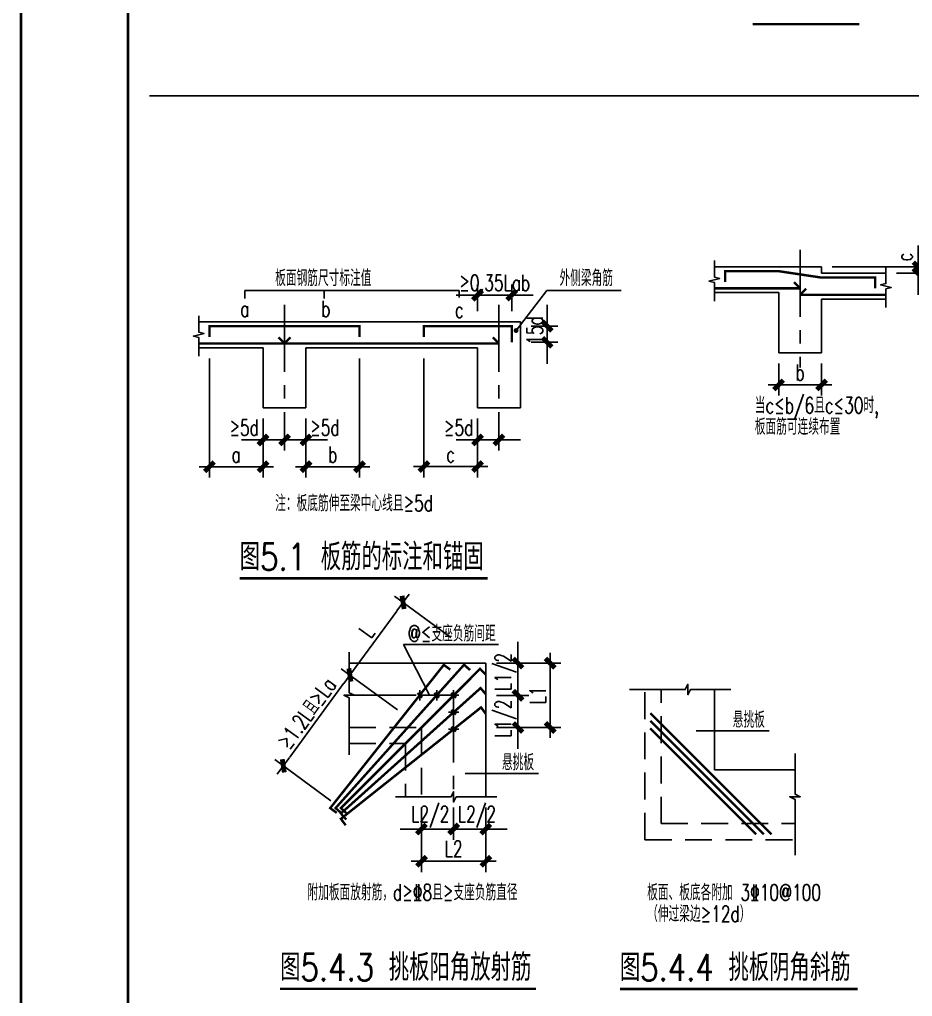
# Model space of a CAD drawing. Extents: x 497777 to 784122, y -229332 to 980813.
# Drawn here: x 497777 to 514432, y 640267 to 658481 of the extents above; entities that cross this region are included whole.
import ezdxf
from ezdxf.enums import TextEntityAlignment as Align

# ---------------------------------------------------------------- set-up
doc = ezdxf.new("R2010")
doc.units = 0
doc.header["$LTSCALE"] = 1000
doc.header["$MEASUREMENT"] = 0
doc.linetypes.add('CENTER', pattern=[2, 1.25, -0.25, 0.25, -0.25])
doc.linetypes.add('DASHED', pattern=[0.75, 0.5, -0.25])
for name, color, linetype in [('0-cxFrame', 155, 'Continuous'), ('S-BEA1', 40, 'DASHED'), ('S-DIM', 81, 'Continuous'), ('S-DONUT', 11, 'Continuous'), ('S-DOTE', 5, 'CENTER'), ('S-GJ', 6, 'Continuous'), ('S-SGJ', 21, 'Continuous'), ('S-SHAPE', 51, 'Continuous'), ('S-SHAPE1', 165, 'Continuous'), ('S-TEXT', 211, 'Continuous'), ('S-TK', 165, 'Continuous')]:
    doc.layers.add(name, color=color, linetype=linetype)
doc.styles.add('cx_tuqian1', font='')
doc.styles.add('SS1', font='tj-romans1.shx', dxfattribs={"width": 0.7, "bigfont": 'tj-hztxt1.shx'})
doc.styles.add('黑体', font='simhei.ttf', dxfattribs={"height": 12})
doc.styles.get('cx_tuqian1').set_extended_font_data('SimSun')
doc.dimstyles.new('S-100A', dxfattribs={"dimscale": 100, "dimtxt": 3, "dimasz": 2, "dimexe": 2, "dimexo": 2, "dimgap": 0.8, "dimtad": 1, "dimdec": 0, "dimzin": 0, "dimdsep": 46, "dimtxsty": 'SS1', "dimblk1": 'TT', "dimblk2": 'TT', "dimsah": 1, "dimcen": 1, "dimclrd": 256, "dimclre": 256, "dimclrt": 256, "dimadec": 0, "dimazin": 0, "dimtfac": 1, "dimtdec": 0, "dimtix": 1, "dimtmove": 2, "dimatfit": 0, "dimldrblk": 'TT', "dimfxl": 2, "dimtolj": 1, "dimtzin": 0, "dimarcsym": 0})
doc.dimstyles.new('S-25-100A', dxfattribs={"dimscale": 100, "dimtxt": 3, "dimasz": 2, "dimexe": 2, "dimexo": 2, "dimgap": 0.8, "dimtad": 1, "dimdec": 0, "dimlfac": 0.25, "dimzin": 0, "dimdsep": 46, "dimtxsty": 'SS1', "dimblk1": 'TT', "dimblk2": 'TT', "dimsah": 1, "dimcen": 1, "dimclrd": 256, "dimclre": 256, "dimclrt": 256, "dimadec": 0, "dimazin": 0, "dimtfac": 1, "dimtdec": 0, "dimtix": 1, "dimtmove": 2, "dimatfit": 0, "dimldrblk": 'TT', "dimfxl": 2, "dimtolj": 1, "dimtzin": 0, "dimarcsym": 0})

# ---------------------------------------------------------------- blocks, each defined once
blk = doc.blocks.new('TT')
blk.add_line((-0.969, 0), (0.969, 0))
at = {"const_width": 0.45}
blk.add_lwpolyline([(-0.442, -0.442), (0.442, 0.442)], dxfattribs=at)
blk = doc.blocks.new('*D4')
at = {"layer": 'Defpoints', "color": 0, "transparency": 16777216}
for p in [(504119, 652363), (503119, 651243), (504119, 650143)]:
    blk.add_point(p, dxfattribs=at)
at = {"layer": 'S-DIM', "lineweight": -2, "transparency": 16777216}
for p, q in [((504119, 652163), (504119, 649943)), ((503119, 651043), (503119, 649943)), ((503319, 650143), (503919, 650143))]:
    blk.add_line(p, q, dxfattribs=at)
at = {"layer": 'S-DIM', "lineweight": -2, "transparency": 16777216, "xscale": 200, "yscale": 200, "zscale": 200, "rotation": 180}
blk.add_blockref('TT', (503119, 650143), dxfattribs=at)
at = {"layer": 'S-DIM', "lineweight": -2, "transparency": 16777216, "xscale": 200, "yscale": 200, "zscale": 200}
blk.add_blockref('TT', (504119, 650143), dxfattribs=at)
at = {"layer": 'S-DIM', "transparency": 16777216, "insert": (503619, 650373), "char_height": 300, "attachment_point": 5, "style": 'SS1'}
blk.add_mtext('\\A1;b', dxfattribs=at)
blk = doc.blocks.new('*D5')
at = {"layer": 'Defpoints', "color": 0, "transparency": 16777216}
for p in [(501319, 652363), (502319, 651243), (502319, 650143)]:
    blk.add_point(p, dxfattribs=at)
at = {"layer": 'S-DIM', "lineweight": -2, "transparency": 16777216}
for p, q in [((501319, 652163), (501319, 649943)), ((502319, 651043), (502319, 649943)), ((501519, 650143), (502119, 650143))]:
    blk.add_line(p, q, dxfattribs=at)
at = {"layer": 'S-DIM', "lineweight": -2, "transparency": 16777216, "xscale": 200, "yscale": 200, "zscale": 200, "rotation": 180}
blk.add_blockref('TT', (501319, 650143), dxfattribs=at)
at = {"layer": 'S-DIM', "lineweight": -2, "transparency": 16777216, "xscale": 200, "yscale": 200, "zscale": 200}
blk.add_blockref('TT', (502319, 650143), dxfattribs=at)
at = {"layer": 'S-DIM', "transparency": 16777216, "insert": (501819, 650373), "char_height": 300, "attachment_point": 5, "style": 'SS1'}
blk.add_mtext('\\A1;a', dxfattribs=at)
blk = doc.blocks.new('*D6')
at = {"layer": 'Defpoints', "color": 0, "transparency": 16777216}
for p in [(505319, 652363), (506319, 651243), (506319, 650145)]:
    blk.add_point(p, dxfattribs=at)
at = {"layer": 'S-DIM', "lineweight": -2, "transparency": 16777216}
for p, q in [((505319, 652163), (505319, 649945)), ((506319, 651043), (506319, 649945)), ((505519, 650145), (506119, 650145))]:
    blk.add_line(p, q, dxfattribs=at)
at = {"layer": 'S-DIM', "lineweight": -2, "transparency": 16777216, "xscale": 200, "yscale": 200, "zscale": 200, "rotation": 180}
blk.add_blockref('TT', (505319, 650145), dxfattribs=at)
at = {"layer": 'S-DIM', "lineweight": -2, "transparency": 16777216, "xscale": 200, "yscale": 200, "zscale": 200}
blk.add_blockref('TT', (506319, 650145), dxfattribs=at)
at = {"layer": 'S-DIM', "transparency": 16777216, "insert": (505819, 650375), "char_height": 300, "attachment_point": 5, "style": 'SS1'}
blk.add_mtext('\\A1;c', dxfattribs=at)
blk = doc.blocks.new('*D7')
at = {"layer": 'Defpoints', "color": 0, "transparency": 16777216}
for p in [(505274, 643987), (506474, 643987), (506474, 642787)]:
    blk.add_point(p, dxfattribs=at)
at = {"layer": 'S-DIM', "lineweight": -2, "transparency": 16777216}
for p, q in [((505274, 643787), (505274, 642587)), ((506474, 643787), (506474, 642587)), ((505474, 642787), (506274, 642787))]:
    blk.add_line(p, q, dxfattribs=at)
at = {"layer": 'S-DIM', "lineweight": -2, "transparency": 16777216, "xscale": 200, "yscale": 200, "zscale": 200, "rotation": 180}
blk.add_blockref('TT', (505274, 642787), dxfattribs=at)
at = {"layer": 'S-DIM', "lineweight": -2, "transparency": 16777216, "xscale": 200, "yscale": 200, "zscale": 200}
blk.add_blockref('TT', (506474, 642787), dxfattribs=at)
at = {"layer": 'S-DIM', "transparency": 16777216, "insert": (505874, 643017), "char_height": 300, "attachment_point": 5, "style": 'SS1'}
blk.add_mtext('\\A1;L2', dxfattribs=at)
blk = doc.blocks.new('*D8')
at = {"layer": 'Defpoints', "color": 0, "transparency": 16777216}
for p in [(506474, 646481), (506474, 645281), (507674, 645281)]:
    blk.add_point(p, dxfattribs=at)
at = {"layer": 'S-DIM', "lineweight": -2, "transparency": 16777216}
for p, q in [((506674, 646481), (507874, 646481)), ((507674, 646281), (507674, 645481)), ((506674, 645281), (507874, 645281))]:
    blk.add_line(p, q, dxfattribs=at)
at = {"layer": 'S-DIM', "lineweight": -2, "transparency": 16777216, "xscale": 200, "yscale": 200, "zscale": 200}
for p, rotation in [((507674, 646481), 90), ((507674, 645281), 270)]:
    blk.add_blockref('TT', p, dxfattribs=dict(at, rotation=rotation))
at = {"layer": 'S-DIM', "transparency": 16777216, "insert": (507444, 645881), "char_height": 300, "attachment_point": 5, "rotation": 90, "style": 'SS1'}
blk.add_mtext('\\A1;L1', dxfattribs=at)
blk = doc.blocks.new('*D38')
at = {"layer": 'Defpoints', "color": 0, "transparency": 16777216}
for p in [(502319, 651243), (502719, 651243), (502319, 650643)]:
    blk.add_point(p, dxfattribs=at)
at = {"layer": 'S-DIM', "lineweight": -2, "transparency": 16777216}
for p, q in [((502319, 651043), (502319, 650443)), ((502719, 651043), (502719, 650443)), ((502119, 650643), (501919, 650643)), ((502719, 650643), (502319, 650643)), ((502919, 650643), (503119, 650643))]:
    blk.add_line(p, q, dxfattribs=at)
at = {"layer": 'S-DIM', "lineweight": -2, "transparency": 16777216, "xscale": 200, "yscale": 200, "zscale": 200}
blk.add_blockref('TT', (502319, 650643), dxfattribs=at)
at = {"layer": 'S-DIM', "lineweight": -2, "transparency": 16777216, "xscale": 200, "yscale": 200, "zscale": 200, "rotation": 180}
blk.add_blockref('TT', (502719, 650643), dxfattribs=at)
at = {"layer": 'S-DIM', "transparency": 16777216, "insert": (501966, 650873), "char_height": 300, "attachment_point": 5, "style": 'SS1'}
blk.add_mtext('\\A1;\x9e5d', dxfattribs=at)
blk = doc.blocks.new('*D39')
at = {"layer": 'Defpoints', "color": 0, "transparency": 16777216}
for p in [(502719, 651243), (503119, 651243), (503119, 650643)]:
    blk.add_point(p, dxfattribs=at)
at = {"layer": 'S-DIM', "lineweight": -2, "transparency": 16777216}
for p, q in [((502719, 651043), (502719, 650443)), ((503119, 651043), (503119, 650443)), ((502519, 650643), (502319, 650643)), ((502719, 650643), (503119, 650643)), ((503319, 650643), (503519, 650643))]:
    blk.add_line(p, q, dxfattribs=at)
at = {"layer": 'S-DIM', "lineweight": -2, "transparency": 16777216, "xscale": 200, "yscale": 200, "zscale": 200}
blk.add_blockref('TT', (502719, 650643), dxfattribs=at)
at = {"layer": 'S-DIM', "lineweight": -2, "transparency": 16777216, "xscale": 200, "yscale": 200, "zscale": 200, "rotation": 180}
blk.add_blockref('TT', (503119, 650643), dxfattribs=at)
at = {"layer": 'S-DIM', "transparency": 16777216, "insert": (503472, 650873), "char_height": 300, "attachment_point": 5, "style": 'SS1'}
blk.add_mtext('\\A1;\x9e5d', dxfattribs=at)
blk = doc.blocks.new('*D40')
at = {"layer": 'Defpoints', "color": 0, "transparency": 16777216}
for p in [(506319, 651243), (506719, 651243), (506319, 650643)]:
    blk.add_point(p, dxfattribs=at)
at = {"layer": 'S-DIM', "lineweight": -2, "transparency": 16777216}
for p, q in [((506319, 651043), (506319, 650443)), ((506719, 651043), (506719, 650443)), ((506119, 650643), (505919, 650643)), ((506719, 650643), (506319, 650643)), ((506919, 650643), (507119, 650643))]:
    blk.add_line(p, q, dxfattribs=at)
at = {"layer": 'S-DIM', "lineweight": -2, "transparency": 16777216, "xscale": 200, "yscale": 200, "zscale": 200}
blk.add_blockref('TT', (506319, 650643), dxfattribs=at)
at = {"layer": 'S-DIM', "lineweight": -2, "transparency": 16777216, "xscale": 200, "yscale": 200, "zscale": 200, "rotation": 180}
blk.add_blockref('TT', (506719, 650643), dxfattribs=at)
at = {"layer": 'S-DIM', "transparency": 16777216, "insert": (505966, 650873), "char_height": 300, "attachment_point": 5, "style": 'SS1'}
blk.add_mtext('\\A1;\x9e5d', dxfattribs=at)
blk = doc.blocks.new('*D41')
at = {"layer": 'Defpoints', "color": 0, "transparency": 16777216}
for p in [(511937, 652269), (512737, 652269), (511937, 651669)]:
    blk.add_point(p, dxfattribs=at)
at = {"layer": 'S-DIM', "lineweight": -2, "transparency": 16777216}
for p, q in [((511937, 652069), (511937, 651469)), ((512737, 652069), (512737, 651469)), ((512537, 651669), (512137, 651669))]:
    blk.add_line(p, q, dxfattribs=at)
at = {"layer": 'S-DIM', "lineweight": -2, "transparency": 16777216, "xscale": 200, "yscale": 200, "zscale": 200, "rotation": 180}
blk.add_blockref('TT', (511937, 651669), dxfattribs=at)
at = {"layer": 'S-DIM', "lineweight": -2, "transparency": 16777216, "xscale": 200, "yscale": 200, "zscale": 200}
blk.add_blockref('TT', (512737, 651669), dxfattribs=at)
at = {"layer": 'S-DIM', "transparency": 16777216, "insert": (512337, 651899), "char_height": 300, "attachment_point": 5, "style": 'SS1'}
blk.add_mtext('\\A1;b', dxfattribs=at)
blk = doc.blocks.new('*D17')
at = {"layer": 'Defpoints', "color": 0, "transparency": 16777216}
for p in [(512737, 653869), (513937, 653749), (514537, 653749)]:
    blk.add_point(p, dxfattribs=at)
at = {"layer": 'S-DIM', "lineweight": -2, "transparency": 16777216}
for p, q in [((514537, 654069), (514537, 654269)), ((512937, 653869), (514737, 653869)), ((514137, 653749), (514737, 653749)), ((514537, 653869), (514537, 653749)), ((514537, 653549), (514537, 653349))]:
    blk.add_line(p, q, dxfattribs=at)
at = {"layer": 'S-DIM', "lineweight": -2, "transparency": 16777216, "xscale": 200, "yscale": 200, "zscale": 200}
for p, rotation in [((514537, 653869), 270), ((514537, 653749), 90)]:
    blk.add_blockref('TT', p, dxfattribs=dict(at, rotation=rotation))
at = {"layer": 'S-DIM', "transparency": 16777216, "insert": (514281, 654053), "char_height": 300, "attachment_point": 5, "rotation": 90, "style": 'SS1'}
blk.add_mtext('\\A1;c', dxfattribs=at)
blk = doc.blocks.new('*D26')
at = {"layer": 'Defpoints', "color": 0, "transparency": 16777216}
for p in [(506474, 646481), (506474, 645881), (507074, 645881)]:
    blk.add_point(p, dxfattribs=at)
at = {"layer": 'S-DIM', "lineweight": -2, "transparency": 16777216}
for p, q in [((507074, 646681), (507074, 646881)), ((506674, 646481), (507274, 646481)), ((507074, 646481), (507074, 645881)), ((506674, 645881), (507274, 645881)), ((507074, 645681), (507074, 645481))]:
    blk.add_line(p, q, dxfattribs=at)
at = {"layer": 'S-DIM', "lineweight": -2, "transparency": 16777216, "xscale": 200, "yscale": 200, "zscale": 200}
for p, rotation in [((507074, 646481), 270), ((507074, 645881), 90)]:
    blk.add_blockref('TT', p, dxfattribs=dict(at, rotation=rotation))
at = {"layer": 'S-DIM', "transparency": 16777216, "insert": (506844, 646316), "char_height": 300, "attachment_point": 5, "rotation": 90, "style": 'SS1'}
blk.add_mtext('\\A1;L1/2', dxfattribs=at)
blk = doc.blocks.new('*D27')
at = {"layer": 'Defpoints', "color": 0, "transparency": 16777216}
for p in [(506474, 645881), (507074, 645881), (506474, 645281)]:
    blk.add_point(p, dxfattribs=at)
at = {"layer": 'S-DIM', "lineweight": -2, "transparency": 16777216}
for p, q in [((507074, 646081), (507074, 646281)), ((506674, 645881), (507274, 645881)), ((507074, 645281), (507074, 645881)), ((506674, 645281), (507274, 645281)), ((507074, 645081), (507074, 644881))]:
    blk.add_line(p, q, dxfattribs=at)
at = {"layer": 'S-DIM', "lineweight": -2, "transparency": 16777216, "xscale": 200, "yscale": 200, "zscale": 200}
for p, rotation in [((507074, 645881), 270), ((507074, 645281), 90)]:
    blk.add_blockref('TT', p, dxfattribs=dict(at, rotation=rotation))
at = {"layer": 'S-DIM', "transparency": 16777216, "insert": (506844, 645446), "char_height": 300, "attachment_point": 5, "rotation": 90, "style": 'SS1'}
blk.add_mtext('\\A1;L1/2', dxfattribs=at)
blk = doc.blocks.new('*D63')
at = {"layer": 'Defpoints', "color": 0, "transparency": 16777216}
for p in [(504988, 645491), (502697, 644567), (503746, 643798)]:
    blk.add_point(p, dxfattribs=at)
at = {"layer": 'S-DIM', "lineweight": -2, "transparency": 16777216}
for p, q in [((504827, 645609), (503778, 646378)), ((503821, 646099), (502816, 644728)), ((503585, 643916), (502536, 644685))]:
    blk.add_line(p, q, dxfattribs=at)
at = {"layer": 'S-DIM', "lineweight": -2, "transparency": 16777216, "xscale": 200, "yscale": 200, "zscale": 200}
for p, rotation in [((503939, 646260), 53.74616226256745), ((502697, 644567), 233.7461622625675)]:
    blk.add_blockref('TT', p, dxfattribs=dict(at, rotation=rotation))
at = {"layer": 'S-DIM', "transparency": 16777216, "insert": (503133, 645549), "char_height": 300, "attachment_point": 5, "rotation": 53.7462, "style": 'SS1'}
blk.add_mtext('\\A1;\x9e1.2L且\x9eLa', dxfattribs=at)
blk = doc.blocks.new('*D64')
at = {"layer": 'Defpoints', "color": 0, "transparency": 16777216}
for p in [(505274, 643987), (505874, 643987), (505874, 643387)]:
    blk.add_point(p, dxfattribs=at)
at = {"layer": 'S-DIM', "lineweight": -2, "transparency": 16777216}
for p, q in [((505274, 643787), (505274, 643187)), ((505874, 643787), (505874, 643187)), ((505074, 643387), (504874, 643387)), ((505274, 643387), (505874, 643387)), ((506074, 643387), (506274, 643387))]:
    blk.add_line(p, q, dxfattribs=at)
at = {"layer": 'S-DIM', "lineweight": -2, "transparency": 16777216, "xscale": 200, "yscale": 200, "zscale": 200}
blk.add_blockref('TT', (505274, 643387), dxfattribs=at)
at = {"layer": 'S-DIM', "lineweight": -2, "transparency": 16777216, "xscale": 200, "yscale": 200, "zscale": 200, "rotation": 180}
blk.add_blockref('TT', (505874, 643387), dxfattribs=at)
at = {"layer": 'S-DIM', "transparency": 16777216, "insert": (505439, 643617), "char_height": 300, "attachment_point": 5, "style": 'SS1'}
blk.add_mtext('\\A1;L2/2', dxfattribs=at)
blk = doc.blocks.new('*D65')
at = {"layer": 'Defpoints', "color": 0, "transparency": 16777216}
for p in [(505874, 643987), (506474, 643987), (505874, 643387)]:
    blk.add_point(p, dxfattribs=at)
at = {"layer": 'S-DIM', "lineweight": -2, "transparency": 16777216}
for p, q in [((505874, 643787), (505874, 643187)), ((506474, 643787), (506474, 643187)), ((505674, 643387), (505474, 643387)), ((506474, 643387), (505874, 643387)), ((506674, 643387), (506874, 643387))]:
    blk.add_line(p, q, dxfattribs=at)
at = {"layer": 'S-DIM', "lineweight": -2, "transparency": 16777216, "xscale": 200, "yscale": 200, "zscale": 200}
blk.add_blockref('TT', (505874, 643387), dxfattribs=at)
at = {"layer": 'S-DIM', "lineweight": -2, "transparency": 16777216, "xscale": 200, "yscale": 200, "zscale": 200, "rotation": 180}
blk.add_blockref('TT', (506474, 643387), dxfattribs=at)
at = {"layer": 'S-DIM', "transparency": 16777216, "insert": (506309, 643617), "char_height": 300, "attachment_point": 5, "style": 'SS1'}
blk.add_mtext('\\A1;L2/2', dxfattribs=at)
blk = doc.blocks.new('*D62')
at = {"layer": 'Defpoints', "color": 0, "transparency": 16777216}
for p in [(505980, 646844), (503939, 646260), (504988, 645491)]:
    blk.add_point(p, dxfattribs=at)
at = {"layer": 'S-DIM', "lineweight": -2, "transparency": 16777216}
for p, q in [((505819, 646962), (504770, 647731)), ((504813, 647451), (504058, 646421)), ((504827, 645609), (503778, 646378))]:
    blk.add_line(p, q, dxfattribs=at)
at = {"layer": 'S-DIM', "lineweight": -2, "transparency": 16777216, "xscale": 200, "yscale": 200, "zscale": 200}
for p, rotation in [((504931, 647613), 53.74616226254155), ((503939, 646260), 233.7461622625415)]:
    blk.add_blockref('TT', p, dxfattribs=dict(at, rotation=rotation))
at = {"layer": 'S-DIM', "transparency": 16777216, "insert": (504250, 647072), "char_height": 300, "attachment_point": 5, "rotation": 53.7462, "style": 'SS1'}
blk.add_mtext('\\A1;L', dxfattribs=at)
blk = doc.blocks.new('*D162')
at = {"layer": 'Defpoints', "color": 0, "transparency": 16777216}
for p in [(506319, 653343), (506319, 652843), (506959, 652843)]:
    blk.add_point(p, dxfattribs=at)
at = {"layer": 'S-DIM', "lineweight": -2, "transparency": 16777216}
for p, q in [((506319, 653043), (506319, 653543)), ((506959, 653043), (506959, 653543)), ((506119, 653343), (505919, 653343)), ((506959, 653343), (506319, 653343)), ((507159, 653343), (507359, 653343))]:
    blk.add_line(p, q, dxfattribs=at)
at = {"layer": 'S-DIM', "lineweight": -2, "transparency": 16777216, "xscale": 200, "yscale": 200, "zscale": 200}
blk.add_blockref('TT', (506319, 653343), dxfattribs=at)
at = {"layer": 'S-DIM', "lineweight": -2, "transparency": 16777216, "xscale": 200, "yscale": 200, "zscale": 200, "rotation": 180}
blk.add_blockref('TT', (506959, 653343), dxfattribs=at)
at = {"layer": 'S-DIM', "transparency": 16777216, "insert": (506639, 653573), "char_height": 300, "attachment_point": 5, "style": 'SS1'}
blk.add_mtext('\\A1;\x9e0.35Lab', dxfattribs=at)
blk = doc.blocks.new('*D163')
at = {"layer": 'Defpoints', "color": 0, "transparency": 16777216}
for p in [(507119, 652763), (507119, 652463), (507619, 652463)]:
    blk.add_point(p, dxfattribs=at)
at = {"layer": 'S-DIM', "lineweight": -2, "transparency": 16777216}
for p, q in [((507619, 652963), (507619, 653163)), ((507319, 652763), (507819, 652763)), ((507619, 652763), (507619, 652463)), ((507319, 652463), (507819, 652463)), ((507619, 652263), (507619, 652063))]:
    blk.add_line(p, q, dxfattribs=at)
at = {"layer": 'S-DIM', "lineweight": -2, "transparency": 16777216, "xscale": 200, "yscale": 200, "zscale": 200}
for p, rotation in [((507619, 652763), 270), ((507619, 652463), 90)]:
    blk.add_blockref('TT', p, dxfattribs=dict(at, rotation=rotation))
at = {"layer": 'S-DIM', "transparency": 16777216, "insert": (507389, 652682), "char_height": 300, "attachment_point": 5, "rotation": 90, "style": 'SS1'}
blk.add_mtext('\\A1;15d', dxfattribs=at)
blk = doc.blocks.new('TK22.A1 L(Dragon)')
at = {"layer": '0-cxFrame', "color": 7, "const_width": 0.5}
blk.add_lwpolyline([(0, 0), (-841, 0), (-841, 594), (0, 594)], close=True, dxfattribs=at)
at = {"layer": '0-cxFrame', "const_width": 0.5}
blk.add_lwpolyline([(-80, 10), (-821, 10), (-821, 584), (-80, 584)], close=True, dxfattribs=at)
at = {"style": '黑体', "flags": 4}
blk.add_attdef('图幅', text='', height=3.3, dxfattribs=at).set_placement((-40, 3), align=Align.RIGHT)
at = {"layer": 'Defpoints', "color": 6, "flags": 4}
for tag, height, style, p in [('tufu', 3.3, '黑体', (-12, 12)), ('dwfname', 4, 'cx_tuqian1', (-80, 3))]:
    blk.add_attdef(tag, text='', height=height, dxfattribs=dict(at, style=style)).set_placement(p, align=Align.RIGHT)

msp = doc.modelspace()

# ---------------------------------------------------------------- linework, layer by layer
at = {"layer": 'S-BEA1'}
for p, q in [((509442.4, 643189.6), (509442.4, 645989.6)), ((509742.4, 643489.6), (509742.4, 645989.6)), ((503925.8, 645281.1), (505274.1, 645281.1)), ((505274.1, 645281.1), (505274.1, 643987.3)), ((503925.8, 644981.1), (504974.1, 644981.1)), ((504974.1, 644981.1), (504974.1, 643987.3)), ((509742.4, 643489.6), (512242.4, 643489.6)), ((509442.4, 643189.6), (512242.4, 643189.6))]:
    msp.add_line(p, q, dxfattribs=at)
at = {"layer": 'S-DIM'}
for q in [(505274.1, 645881.1), (505874.1, 645281.1)]:
    msp.add_line((505874.1, 645881.1), q, dxfattribs=at)
at = {"layer": 'S-DONUT', "const_width": 45}
msp.add_lwpolyline([(507038.9, 652705.4, -1), (507038.9, 652660.4, -1)], format="xyb", close=True, dxfattribs=at)
at = {"layer": 'S-DOTE'}
for p, q in [((512336.7, 654189.2), (512336.7, 651991.2)), ((502718.9, 653162.9), (502718.9, 650865)), ((506718.9, 653162.9), (506718.9, 650865)), ((503925.8, 645881.1), (505874.1, 645881.1)), ((505874.1, 645881.1), (505874.1, 643987.3))]:
    msp.add_line(p, q, dxfattribs=at)
at = {"layer": 'S-GJ', "const_width": 45}
for points in [[(513736.7, 653469.2), (513736.7, 653669.2), (512736.7, 653669.2), (511936.7, 653789.2), (510936.7, 653789.2), (510936.7, 653589.2)], [(512223.6, 653582.3), (512336.7, 653469.2)], [(510736.7, 653469.2), (512336.7, 653469.2)], [(512449.9, 653462.3), (512336.7, 653349.2)], [(513936.7, 653349.2), (512336.7, 653349.2)], [(504118.9, 652562.9), (504118.9, 652762.9), (501318.9, 652762.9), (501318.9, 652562.9)], [(506958.9, 652462.9), (506958.9, 652762.9), (505318.9, 652762.9), (505318.9, 652562.9)], [(501118.9, 652442.9), (502718.9, 652442.9)], [(502605.7, 652556.1), (502718.9, 652442.9)], [(502832, 652556.1), (502718.9, 652442.9)], [(506718.9, 652442.9), (502718.9, 652442.9)], [(506605.7, 652556.1), (506718.9, 652442.9)], [(505811.4, 646360.2), (505690.4, 646448.9), (503571.7, 643778.7), (503692.6, 643690)], [(506181.2, 646352.7), (506067.9, 646450.9), (503671.7, 643778.7), (503785, 643680.5)], [(506474.1, 646269), (506368, 646375.1), (503771.7, 643778.7), (503882.4, 643677.3)], [(506474.1, 645902.6), (506375.8, 646016), (503771.7, 643678.7), (503869.9, 643565.4)], [(506474.1, 645535.1), (506385.4, 645656.1), (503771.7, 643578.7), (503860.4, 643457.8)], [(509542.4, 645548.2), (511801, 643289.6)], [(509542.4, 645406.8), (511659.6, 643289.6)], [(509542.4, 645265.4), (511518.2, 643289.6)]]:
    msp.add_lwpolyline(points, dxfattribs=at)
at = {"layer": 'S-SGJ'}
for p, q in [((501978.2, 653428.5), (505979.4, 653428.5)), ((501978.2, 653428.5), (501978.2, 653281.8)), ((503456, 653281.8), (503456, 653428.5)), ((505979.4, 653295.7), (505979.4, 653428.5)), ((507038.9, 652682.9), (507612.1, 653428.5)), ((507612.1, 653428.5), (508998.6, 653428.5)), ((505424.1, 645881.1), (504935.7, 646827.2)), ((504935.7, 646827.2), (506712.1, 646827.2)), ((510395, 645219.3), (511760.3, 645219.3)), ((506089.8, 644425.5), (507455.1, 644425.5))]:
    msp.add_line(p, q, dxfattribs=at)
at = {"layer": 'S-SHAPE'}
for p, q in [((512736.7, 653869.2), (510736.7, 653869.2)), ((512736.7, 653749.2), (512736.7, 653869.2)), ((513936.7, 653749.2), (512736.7, 653749.2)), ((510736.7, 653389.2), (511936.7, 653389.2)), ((512736.7, 653269.2), (513936.7, 653269.2)), ((507118.9, 652842.9), (501118.9, 652842.9)), ((507118.9, 651242.9), (507118.9, 652842.9)), ((501118.9, 652362.9), (502318.9, 652362.9)), ((503118.9, 652362.9), (506318.9, 652362.9)), ((511936.7, 652269.2), (512736.7, 652269.2)), ((502318.9, 651242.9), (503118.9, 651242.9)), ((506318.9, 651242.9), (507118.9, 651242.9)), ((503925.8, 646481.1), (506474.1, 646481.1)), ((506474.1, 646481.1), (506474.1, 643987.3)), ((510742.4, 644489.6), (510742.4, 645989.6)), ((510742.4, 644489.6), (512242.4, 644489.6))]:
    msp.add_line(p, q, dxfattribs=at)
at = {"layer": 'S-SHAPE', "linetype": 'ByBlock'}
for p, q in [((511936.7, 653389.2), (511936.7, 652269.2)), ((512736.7, 653269.2), (512736.7, 652269.2)), ((502318.9, 652362.9), (502318.9, 651242.9)), ((503118.9, 652362.9), (503118.9, 651242.9)), ((506318.9, 652362.9), (506318.9, 651242.9))]:
    msp.add_line(p, q, dxfattribs=at)
at = {"layer": 'S-SHAPE1'}
for points in [[(510736.7, 653985.7), (510736.7, 653679.2), (510836.7, 653654.2), (510636.7, 653604.2), (510736.7, 653579.2), (510736.7, 653230.2)], [(513936.7, 653865.7), (513936.7, 653559.2), (513836.7, 653534.2), (514036.7, 653484.2), (513936.7, 653459.2), (513936.7, 653110.2)], [(501118.9, 652959.5), (501118.9, 652652.9), (501218.9, 652627.9), (501018.9, 652577.9), (501118.9, 652552.9), (501118.9, 652203.9)], [(503925.8, 644771.4), (503925.8, 645832.6), (503828.2, 645881.1), (504023.5, 645881.1), (503925.8, 645929.6), (503925.8, 646685.3)], [(509154.9, 645989.6), (510193.9, 645989.6), (510242.4, 646087.3), (510242.4, 645892), (510290.9, 645989.6), (511046.6, 645989.6)], [(512242.4, 642902.1), (512242.4, 643941.1), (512144.8, 643989.6), (512340.1, 643989.6), (512242.4, 644038.1), (512242.4, 644793.8)], [(504786.5, 643987.3), (505825.6, 643987.3), (505874.1, 644084.9), (505874.1, 643889.6), (505922.6, 643987.3), (506678.2, 643987.3)]]:
    msp.add_lwpolyline(points, dxfattribs=at)
at = {"layer": 'S-TEXT', "const_width": 45}
for points in [[(511448.9, 658395.8), (513438.8, 658395.8)], [(501882.9, 648062.4), (506511.3, 648062.4)], [(502637.9, 640408.7), (507411.5, 640408.7)], [(508974, 640406.5), (513410.3, 640406.5)]]:
    msp.add_lwpolyline(points, dxfattribs=at)
at = {"layer": 'S-TK'}
msp.add_line((539751.7, 657056.2), (500201.7, 657056.2), dxfattribs=at)

# ---------------------------------------------------------------- block references
at = {"layer": '0-cxFrame', "xscale": 100, "yscale": 100, "zscale": 100}
msp.add_blockref('TK22.A1 L(Dragon)', (581901.7, 621395.1), dxfattribs=at)
at = {"layer": 'S-DIM'}
for p, xscale, yscale, zscale, rotation in [((505242.7, 645881.1), 100, 100, 100, 270), ((505558.6, 645881.1), 100, 100, 100, 270), ((505874.1, 645881.1), 99.99999999999996, 99.99999999999996, 99.99999999999996, 269.9999999999943)]:
    msp.add_blockref('TT', p, dxfattribs=dict(at, xscale=xscale, yscale=yscale, zscale=zscale, rotation=rotation))
at = {"layer": 'S-DIM', "xscale": -100, "yscale": 100, "zscale": 100}
for p in [(505874.1, 645881.1), (505874.1, 645565.7), (505874.1, 645249.7)]:
    msp.add_blockref('TT', p, dxfattribs=at)

# ---------------------------------------------------------------- texts
at = {"layer": 'S-SGJ', "style": 'SS1', "width": 0.7}
for s, p in [('板面钢筋尺寸标注值', (502545.4, 653510.7)), ('外侧梁角筋', (507849, 653510.7)), ('b', (503406, 652936.1)), ('a', (501893.6, 652936.1)), ('c', (505899.9, 652919.5)), ('当c\x9db/6且c\x9d30时,', (511491.6, 651138.7)), ('板面筋可连续布置', (511491.6, 650738.7)), ('注：板底筋伸至梁中心线且\x9e5d', (502545.4, 649312.4)), ('@\x9d支座负筋间距', (505019.3, 646884.2)), ('悬挑板', (511080.3, 645276.3)), ('悬挑板', (506775.2, 644482.5)), ('附加板面放射筋，d\x9e\x998且\x9e支座负筋直径', (503147.6, 642058.7)), ('板面、板底各附加 3\x9910@100', (509483.7, 642056.5)), ('（伸过梁边\x9e12d）', (509483.7, 641656.5))]:
    msp.add_text(s, height=300, dxfattribs=at).set_placement(p)
at = {"layer": 'S-TEXT', "style": 'SS1', "width": 0.8}
for s, p in [('图5.1 板筋的标注和锚固', (501882.9, 648212.4)), ('图5.4.3 挑板阳角放射筋', (502637.9, 640558.7)), ('图5.4.4 挑板阴角斜筋', (508974, 640556.5))]:
    msp.add_text(s, height=500, dxfattribs=at).set_placement(p)

# ---------------------------------------------------------------- dimensions: what is measured, and where the dimension line sits
at = {"layer": 'S-DIM'}
for base, p1, p2, angle, text, dimstyle, picture, middle in [((514536.7, 653749.2), (512736.7, 653869.2), (513936.7, 653749.2), 90, 'c', 'S-25-100A', '*D17', (514280.7, 654052.6)), ((507618.9, 652462.9), (507118.9, 652762.9), (507118.9, 652462.9), 90, '15d', 'S-100A', '*D163', (507388.9, 652682.1)), ((503118.9, 650642.9), (502718.9, 651242.9), (503118.9, 651242.9), 180, '\x9e5d', 'S-100A', '*D39', (503472, 650872.9)), ((507074.1, 645881.1), (506474.1, 646481.1), (506474.1, 645881.1), 270, 'L1/2', 'S-100A', '*D26', (506844.1, 646316.4)), ((507074.1, 645881.1), (506474.1, 645281.1), (506474.1, 645881.1), 90, 'L1/2', 'S-100A', '*D27', (506844.1, 645445.9)), ((505874.1, 643387.3), (506474.1, 643987.3), (505874.1, 643987.3), 180, 'L2/2', 'S-100A', '*D65', (506309.4, 643617.3))]:
    dim = msp.add_linear_dim(base=base, p1=p1, p2=p2, angle=angle, text=text, dimstyle=dimstyle, dxfattribs=at)
    dim.commit()
    dim.dimension.update_dxf_attribs({"geometry": picture, "text_midpoint": middle, "dimtype": 160})
for base, p1, p2, text, dimstyle, picture, middle in [((506318.9, 653342.9), (506958.9, 652842.9), (506318.9, 652842.9), '\x9e0.35Lab', 'S-100A', '*D162', (506638.9, 653572.9)), ((502318.9, 650142.9), (501318.9, 652362.9), (502318.9, 651242.9), 'a', 'S-100A', '*D5', (501818.9, 650372.9)), ((504118.9, 650142.9), (503118.9, 651242.9), (504118.9, 652362.9), 'b', 'S-100A', '*D4', (503618.9, 650372.9)), ((506318.9, 650145), (505318.9, 652362.9), (506318.9, 651242.9), 'c', 'S-100A', '*D6', (505818.9, 650375)), ((511936.7, 651669.2), (512736.7, 652269.2), (511936.7, 652269.2), 'b', 'S-25-100A', '*D41', (512336.7, 651899.2)), ((506474.1, 642787.3), (505274.1, 643987.3), (506474.1, 643987.3), 'L2', 'S-100A', '*D7', (505874.1, 643017.3))]:
    dim = msp.add_linear_dim(base=base, p1=p1, p2=p2, text=text, dimstyle=dimstyle, dxfattribs=at)
    dim.commit()
    dim.dimension.update_dxf_attribs({"geometry": picture, "text_midpoint": middle})
for base, p1, p2, text, picture, middle in [((502318.9, 650642.9), (502718.9, 651242.9), (502318.9, 651242.9), '\x9e5d', '*D38', (501965.7, 650872.9)), ((506318.9, 650642.9), (506718.9, 651242.9), (506318.9, 651242.9), '\x9e5d', '*D40', (505965.7, 650872.9)), ((505874.1, 643387.3), (505274.1, 643987.3), (505874.1, 643987.3), 'L2/2', '*D64', (505438.8, 643617.3))]:
    dim = msp.add_linear_dim(base=base, p1=p1, p2=p2, text=text, dimstyle='S-100A', dxfattribs=at)
    dim.commit()
    dim.dimension.update_dxf_attribs({"geometry": picture, "text_midpoint": middle, "dimtype": 160})
for p1, p2, text, picture, middle in [((505979.9, 646843.6), (504988, 645491), 'L', '*D62', (504249.8, 647072.3)), ((504988, 645491), (503746.1, 643797.5), '\x9e1.2L且\x9eLa', '*D63', (503132.9, 645549.2))]:
    dim = msp.add_aligned_dim(p1=p1, p2=p2, distance=-1300.4, text=text, dimstyle='S-100A', dxfattribs=at)
    dim.commit()
    dim.dimension.update_dxf_attribs({"geometry": picture, "text_midpoint": middle})
dim = msp.add_linear_dim(base=(507674.1, 645281.1), p1=(506474.1, 646481.1), p2=(506474.1, 645281.1), angle=270, text='L1', dimstyle='S-100A', dxfattribs=at)
dim.commit()
dim.dimension.update_dxf_attribs({"geometry": '*D8', "text_midpoint": (507444.1, 645881.1)})

doc.saveas('drawing.dxf')
